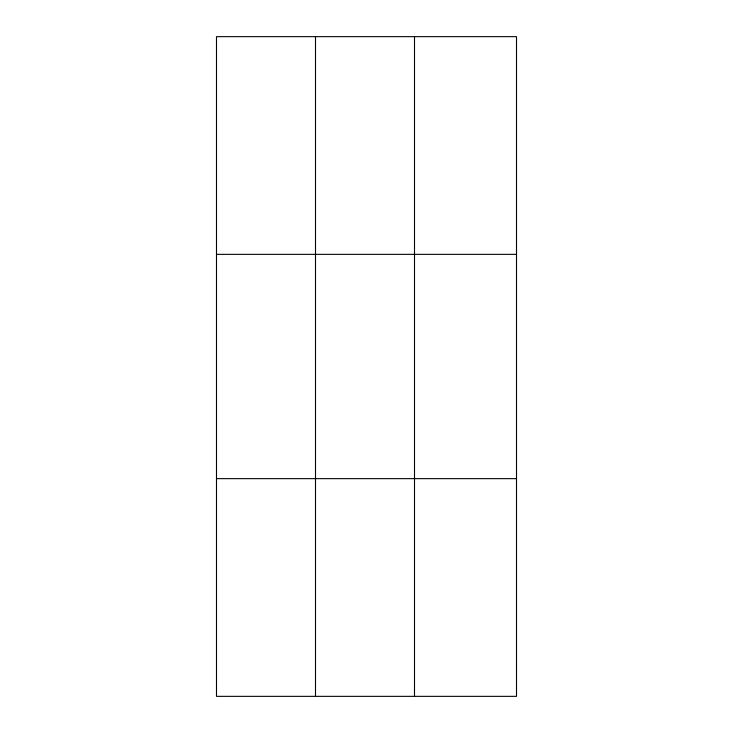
<?xml version="1.0" encoding="UTF-8"?>
<svg xmlns="http://www.w3.org/2000/svg" width="733" height="733" viewBox="0 0 733 733"><rect width="100%" height="100%" fill="white"/><g stroke="black" fill="none" stroke-linecap="round" stroke-linejoin="round"><path stroke-width="1.1" d="M315.502 696.35L315.502 36.65M414.502 696.35L414.502 36.65M216.492 254.351L516.508 254.351M216.492 478.649L516.508 478.649M516.508 665.252L516.508 696.35L216.492 696.35L216.492 36.65L516.508 36.65L516.508 665.252"/></g></svg>
